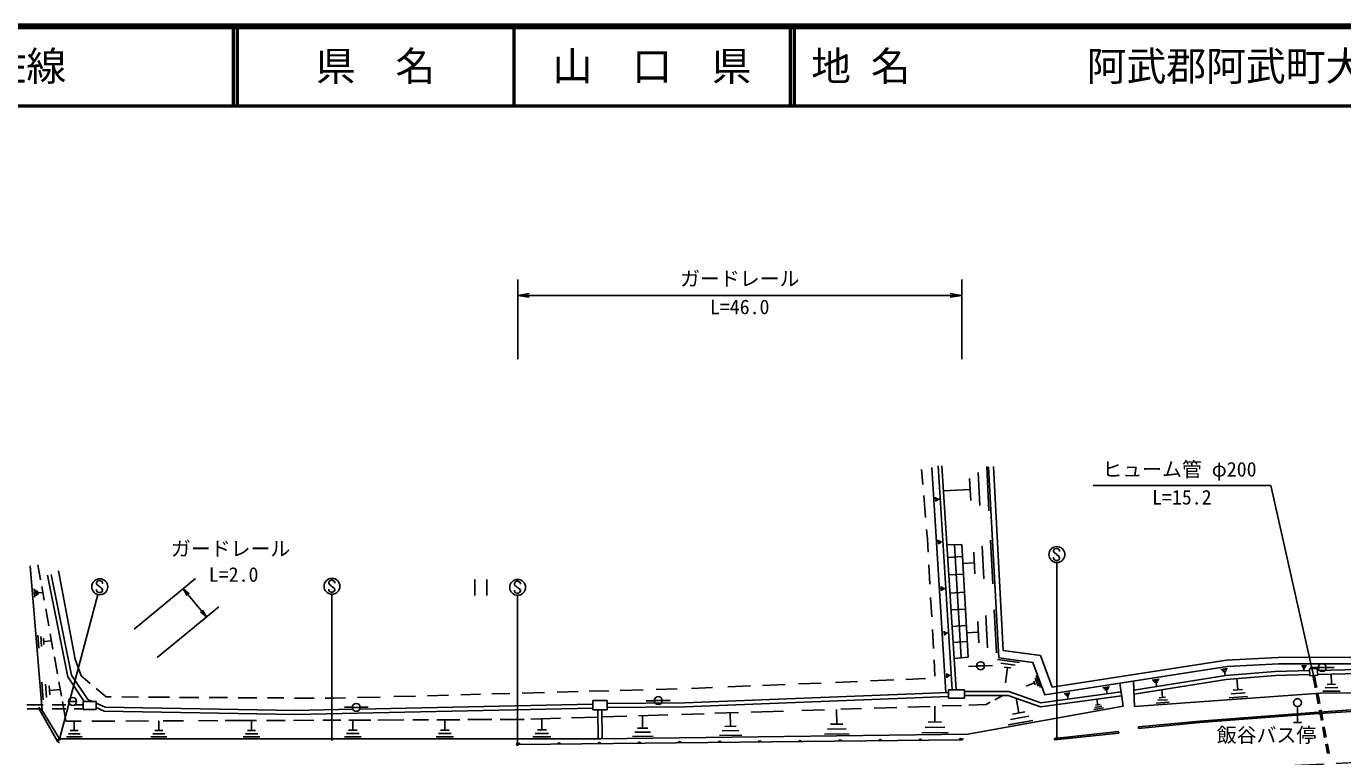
# Model space of a CAD drawing. Units: millimetres, scale not verified. Extents: x 40000 to 680000, y 20000 to 380000.
# Drawn here: x 271735 to 437178, y 288243 to 380000 of the extents above; entities that cross this region are included whole.
import ezdxf
from ezdxf.enums import TextEntityAlignment as Align

# ---------------------------------------------------------------- set-up
doc = ezdxf.new("R2010")
doc.units = ezdxf.units.MM
doc.header["$LTSCALE"] = 1000
doc.linetypes.add('CHAIN', pattern=[18.5, 12, -1.5, 3.5, -1.5])
for name, color, linetype, lineweight in [('M-BGD', 7, 'Continuous', 25), ('M-BMK', 2, 'CHAIN', 13), ('M-STR-HTXT', 7, 'Continuous', 13), ('M-STR-STR3', 7, 'Continuous', 25), ('M-STR-STRC', 7, 'Continuous', 25), ('M-TTL', 2, 'Continuous', 140), ('M-TTL-LINE', 7, 'Continuous', 50)]:
    doc.layers.add(name, color=color, linetype=linetype, lineweight=lineweight)
doc.layers.add('M-TTL-TXT', color=7, linetype='Continuous')
doc.styles.add('ＭＳ ゴシック', font='')
doc.styles.get('ＭＳ ゴシック').set_extended_font_data('MS Gothic')

# ---------------------------------------------------------------- blocks, each defined once
blk = doc.blocks.new('filled_dot')
at = {"color": 0, "linetype": 'Continuous', "lineweight": -2, "const_width": 1.25}
blk.add_lwpolyline([(-0.625, 0, 1), (0.625, 0, 1)], format="xyb", close=True, dxfattribs=at)
blk = doc.blocks.new('open_arrow')
at = {"color": 0, "linetype": 'Continuous', "lineweight": -2}
blk.add_lwpolyline([(7.5, 1.25), (0, 0), (7.5, -1.25)], dxfattribs=at)

msp = doc.modelspace()

# ---------------------------------------------------------------- linework, layer by layer
at = {"layer": 'M-BGD'}
for p, q in [((384408, 322429), (384249, 324322)), ((385528, 324566), (387314, 296309)), ((388095, 296633), (386318, 324762)), ((388596, 296633), (386817, 324793)), ((392436, 324712), (392726, 319142)), ((392681, 324651), (393952, 300643)), ((393281, 324683), (394503, 301578)), ((390276, 323202), (390426, 320422)), ((391356, 323962), (391576, 319782)), ((384755, 318293), (384522, 321074)), ((387016, 321632), (390356, 321812)), ((386046, 320292), (386016, 320842)), ((386156, 320372), (386126, 320782)), ((386256, 320442), (386236, 320722)), ((386576, 320602), (386246, 320582)), ((384981, 315599), (384880, 316803)), ((385074, 313917), (384981, 315599)), ((386386, 314922), (386356, 315472)), ((386496, 315002), (386466, 315412)), ((386596, 315072), (386576, 315352)), ((386916, 315232), (386586, 315212)), ((387446, 314838), (389302, 314885)), ((388396, 314862), (389219, 300654)), ((389302, 314885), (390088, 300733)), ((391866, 314702), (392086, 310592)), ((392926, 315442), (393216, 309962)), ((389384, 313398), (387544, 313281)), ((390806, 313952), (390956, 311222)), ((272237, 312237), (273716, 294023)), ((273512, 310469), (273172, 312358)), ((276956, 298274), (274385, 311048)), ((277426, 298469), (274875, 311146)), ((275798, 311589), (277876, 300495)), ((385294, 309928), (385160, 312356)), ((389507, 311188), (387684, 311073)), ((389433, 312513), (390886, 312592)), ((273976, 307892), (273666, 309616)), ((328101, 308481), (328101, 310481)), ((329601, 310481), (329601, 308481)), ((386756, 309072), (386726, 309622)), ((386866, 309152), (386836, 309562)), ((386966, 309222), (386946, 309502)), ((387286, 309382), (386956, 309362)), ((272806, 308282), (272726, 309312)), ((273006, 308432), (272946, 309202)), ((273196, 308572), (273156, 309092)), ((273796, 308882), (273176, 308832)), ((385522, 305805), (385386, 308252)), ((389634, 308908), (387828, 308794)), ((274558, 304661), (274169, 306820)), ((389751, 306790), (387961, 306677)), ((393386, 306692), (393666, 301302)), ((389867, 304711), (388093, 304598)), ((391306, 305232), (391446, 302542)), ((392346, 305962), (392556, 301922)), ((273326, 301862), (273196, 303492)), ((273636, 302092), (273546, 303322)), ((273946, 302322), (273886, 303142)), ((274896, 302812), (273916, 302732)), ((275085, 301734), (274732, 303694)), ((385741, 301824), (385609, 304210)), ((387116, 303472), (387076, 304022)), ((387226, 303552), (387196, 303962)), ((387326, 303622), (387306, 303902)), ((387646, 303782), (387316, 303762)), ((389917, 303811), (391376, 303892)), ((389978, 302703), (388220, 302592)), ((394503, 301578), (399207, 300954)), ((275644, 298633), (275259, 300772)), ((277876, 300495), (278637, 298387)), ((385932, 298358), (385820, 300390)), ((390088, 300733), (388347, 300575)), ((391166, 299632), (390166, 299582)), ((391169, 299660), (392169, 299660)), ((392166, 299672), (393166, 299692)), ((393776, 300462), (396546, 300092)), ((393952, 300643), (398254, 300072)), ((394206, 299982), (396006, 299742)), ((394636, 299502), (395466, 299392)), ((394796, 297512), (395056, 299452)), ((398254, 300072), (399757, 296024)), ((399207, 300954), (400683, 296977)), ((399757, 296024), (422644, 299569)), ((400683, 296977), (422561, 300366)), ((422561, 300366), (429072, 300703)), ((422644, 299569), (429093, 299903)), ((429072, 300703), (449153, 300743)), ((429093, 299903), (449146, 299943)), ((431996, 299662), (432616, 299662)), ((432076, 299542), (432536, 299542)), ((279017, 295182), (276956, 298274)), ((279451, 295432), (277426, 298469)), ((278637, 298387), (279752, 297449)), ((377850, 297756), (380780, 297879)), ((382286, 297942), (384727, 298044)), ((387446, 298162), (387416, 298712)), ((387556, 298242), (387526, 298652)), ((387656, 298312), (387636, 298592)), ((387976, 298472), (387646, 298452)), ((398516, 298102), (398886, 297102)), ((398646, 298452), (399216, 296912)), ((410945, 296615), (422493, 298441)), ((410963, 296111), (422553, 297944)), ((413226, 297862), (414096, 297992)), ((413366, 297702), (414016, 297802)), ((421876, 299202), (422706, 299332)), ((422006, 299052), (422626, 299152)), ((422126, 298902), (422546, 298962)), ((422416, 298432), (422336, 298932)), ((422493, 298441), (428693, 298958)), ((422553, 297944), (428719, 298458)), ((423896, 298052), (423996, 296652)), ((428693, 298958), (433008, 299060)), ((428719, 298458), (433043, 298560)), ((432156, 299412), (432456, 299412)), ((432306, 299042), (432306, 299412)), ((433992, 299328), (432994, 299259)), ((432994, 299259), (433054, 298399)), ((433054, 298399), (434052, 298469)), ((434106, 299442), (433106, 299442)), ((433443, 298426), (433669, 297220)), ((433644, 298440), (433867, 297246)), ((434052, 298469), (433992, 299328)), ((434009, 299083), (445676, 299358)), ((434044, 298584), (445676, 298858)), ((434105, 299439), (435105, 299439)), ((435106, 299442), (436106, 299442)), ((435746, 298622), (435766, 297332)), ((273856, 295372), (273676, 297602)), ((274286, 295692), (274146, 297362)), ((274706, 296002), (274616, 297122)), ((275996, 296672), (274666, 296562)), ((276150, 295824), (275824, 297632)), ((280532, 296794), (281769, 295753)), ((330242, 296119), (332509, 296181)), ((334054, 296223), (336866, 296299)), ((338465, 296343), (341077, 296414)), ((342487, 296453), (344929, 296519)), ((346388, 296559), (349248, 296637)), ((350880, 296681), (353542, 296753)), ((354495, 295014), (387653, 296322)), ((355331, 296815), (357979, 296926)), ((359917, 297007), (362764, 297126)), ((364250, 297188), (367109, 297308)), ((368779, 297377), (371619, 297496)), ((373451, 297573), (376213, 297688)), ((387653, 295572), (387653, 296633)), ((387653, 296633), (389653, 296633)), ((389653, 296633), (389653, 295572)), ((389653, 296432), (395202, 296432)), ((395202, 296432), (399257, 295026)), ((397386, 297112), (398466, 297512)), ((398376, 297742), (398546, 297282)), ((399257, 295026), (409325, 296383)), ((402186, 296142), (402906, 296262)), ((407046, 296902), (407856, 297022)), ((407176, 296752), (407786, 296852)), ((407296, 296602), (407706, 296672)), ((407576, 296152), (407506, 296642)), ((409584, 294572), (409168, 297482)), ((410903, 297750), (411022, 294534)), ((411022, 294534), (434392, 296203)), ((413496, 297542), (413936, 297612)), ((413796, 297062), (413716, 297582)), ((414446, 296662), (414516, 295682)), ((424906, 296252), (423156, 296122)), ((424576, 296692), (423416, 296612)), ((433669, 297220), (433728, 296901)), ((433867, 297246), (433923, 296945)), ((434063, 296196), (434132, 295826)), ((434392, 296203), (443358, 296298)), ((436846, 296482), (434696, 296452)), ((436576, 296912), (434966, 296892)), ((436296, 297332), (435226, 297322)), ((271810, 294740), (273839, 294740)), ((274964, 294740), (276693, 294740)), ((276714, 292690), (276268, 295170)), ((277053, 295191), (278053, 295191)), ((277765, 294740), (278889, 294740)), ((278889, 295182), (280497, 295182)), ((278889, 294182), (278889, 295182)), ((280013, 295182), (279451, 295432)), ((280497, 295182), (280497, 294182)), ((281639, 294459), (280497, 294967)), ((281769, 295753), (282381, 295749)), ((283733, 295741), (285844, 295728)), ((287088, 295720), (289713, 295704)), ((290969, 295696), (293427, 295681)), ((294711, 295673), (297035, 295659)), ((298379, 295651), (300689, 295637)), ((302035, 295628), (304087, 295616)), ((305451, 295607), (307916, 295592)), ((309281, 295584), (310338, 295577)), ((310338, 295577), (311836, 295618)), ((313350, 295659), (316207, 295737)), ((342933, 294838), (313660, 294225)), ((317910, 295783), (320661, 295858)), ((322175, 295900), (324814, 295971)), ((326340, 296013), (328825, 296081)), ((342933, 295299), (342933, 294145)), ((344733, 295299), (342933, 295299)), ((344733, 294145), (344733, 295299)), ((344733, 294928), (354495, 295014)), ((344733, 294428), (354507, 294514)), ((350656, 295272), (349656, 295242)), ((350660, 295289), (351660, 295289)), ((351656, 295302), (352656, 295312)), ((354507, 294514), (387653, 295822)), ((385342, 294563), (382526, 294472)), ((385906, 294582), (385936, 292592)), ((389259, 294690), (386830, 294611)), ((389653, 295572), (387653, 295572)), ((389653, 295932), (395118, 295932)), ((390060, 291065), (409584, 294572)), ((392384, 294791), (390195, 294720)), ((392888, 295070), (392384, 294791)), ((394449, 295932), (393476, 295394)), ((395118, 295932), (399206, 294515)), ((396126, 295582), (396456, 293742)), ((399206, 294515), (409396, 295888)), ((402296, 296012), (402836, 296102)), ((402406, 295882), (402766, 295942)), ((402656, 295482), (402586, 295912)), ((406916, 294592), (406016, 294432)), ((406716, 294802), (406116, 294702)), ((406286, 295472), (406416, 294752)), ((415376, 295092), (413746, 294982)), ((415156, 295402), (413926, 295322)), ((414926, 295712), (414106, 295652)), ((425236, 295802), (422896, 295632)), ((431500, 294528), (431500, 292528)), ((433882, 296077), (433930, 295820)), ((433930, 295820), (434108, 294867)), ((434132, 295826), (434299, 294936)), ((271832, 294240), (273795, 294240)), ((275610, 290237), (273416, 294066)), ((273716, 294023), (275914, 290473)), ((274986, 294240), (276693, 294240)), ((277765, 294240), (278889, 294240)), ((280497, 294182), (278889, 294182)), ((281528, 293961), (280497, 294420)), ((305536, 293554), (281528, 293961)), ((305535, 294054), (281639, 294459)), ((312767, 294206), (305535, 294054)), ((342933, 294338), (305536, 293554)), ((312706, 294442), (311706, 294452)), ((315022, 292843), (312284, 292832)), ((312709, 294440), (313709, 294440)), ((313706, 294442), (314706, 294452)), ((319193, 292860), (315909, 292847)), ((322270, 292872), (320314, 292864)), ((326234, 292888), (323339, 292876)), ((324336, 292882), (324336, 291582)), ((330223, 292904), (327226, 292892)), ((334004, 292919), (331292, 292908)), ((334291, 292920), (334031, 292919)), ((338853, 293060), (335152, 292940)), ((336526, 292982), (336536, 291622)), ((343572, 293212), (340234, 293104)), ((342933, 294145), (344733, 294145)), ((343559, 294145), (343611, 290469)), ((344059, 294145), (344111, 290475)), ((347192, 293329), (344072, 293228)), ((352356, 293496), (348681, 293377)), ((349176, 293392), (349196, 291832)), ((356945, 293645), (354082, 293552)), ((361251, 293784), (358278, 293688)), ((360206, 293752), (360236, 292062)), ((366894, 293967), (362815, 293835)), ((372046, 294133), (369206, 294041)), ((373566, 294182), (373586, 292332)), ((376717, 294284), (374105, 294200)), ((381144, 294427), (378278, 294335)), ((397726, 293332), (395416, 292922)), ((397226, 293872), (395686, 293602)), ((407106, 294382), (405906, 294162)), ((419216, 292717), (426929, 293300)), ((419233, 292518), (426944, 293101)), ((426929, 293300), (433613, 293805)), ((426944, 293101), (433628, 293606)), ((433613, 293805), (438276, 294135)), ((433628, 293606), (438282, 293935)), ((434251, 294104), (434268, 294013)), ((434268, 294013), (434499, 292774)), ((434454, 294107), (434464, 294050)), ((434464, 294050), (434695, 292818)), ((278623, 292697), (276714, 292690)), ((278236, 291512), (277256, 291512)), ((277746, 292692), (277746, 291512)), ((282846, 292714), (279953, 292703)), ((287070, 292731), (284254, 292720)), ((288886, 291522), (287886, 291522)), ((288386, 292732), (288386, 291522)), ((291503, 292749), (288922, 292739)), ((295805, 292766), (293355, 292756)), ((300655, 292786), (296744, 292770)), ((300556, 291542), (299526, 291542)), ((300036, 292782), (300046, 291542)), ((304279, 292800), (301907, 292791)), ((307852, 292814), (305297, 292804)), ((311267, 292828), (308999, 292819)), ((313296, 291562), (312236, 291562)), ((312766, 292832), (312766, 291562)), ((324876, 291582), (323796, 291582)), ((337096, 291622), (335966, 291622)), ((350176, 291322), (348226, 291302)), ((349846, 291842), (348546, 291822)), ((361296, 291512), (359186, 291482)), ((360936, 292072), (359526, 292052)), ((374756, 291732), (372446, 291702)), ((374356, 292342), (372816, 292322)), ((387606, 291282), (384286, 291242)), ((387186, 291942), (384696, 291912)), ((386766, 292602), (385096, 292582)), ((398216, 292782), (395136, 292232)), ((400945, 290538), (409013, 291384)), ((409034, 291186), (400966, 290339)), ((409013, 291384), (409034, 291186)), ((411503, 291979), (419216, 292717)), ((411503, 291979), (411522, 291780)), ((411522, 291780), (419233, 292518)), ((431000, 292528), (432000, 292528)), ((434652, 291955), (434665, 291889)), ((434665, 291889), (434904, 290609)), ((434852, 291976), (434858, 291943)), ((434858, 291943), (435095, 290676)), ((275914, 290473), (343953, 290473)), ((278736, 290722), (276766, 290722)), ((278486, 291122), (277016, 291122)), ((289396, 290722), (287386, 290722)), ((289146, 291122), (287636, 291122)), ((301066, 290722), (299006, 290722)), ((300816, 291132), (299266, 291132)), ((313826, 290722), (311716, 290722)), ((313566, 291142), (311976, 291142)), ((325416, 290722), (323256, 290722)), ((325146, 291152), (323526, 291152)), ((389163, 290358), (333641, 289768)), ((389163, 290358), (333641, 289768)), ((337656, 290722), (335396, 290722)), ((337376, 291172), (335686, 291172)), ((343953, 290473), (390060, 291065)), ((350506, 290802), (347906, 290772)), ((361656, 290952), (358836, 290912)), ((375146, 291122), (372066, 291082)), ((400966, 290339), (400945, 290538)), ((435051, 289819), (435095, 289585)), ((435095, 289585), (435273, 288634)), ((435248, 289856), (435299, 289582)), ((435299, 289582), (435473, 288651))]:
    msp.add_line(p, q, dxfattribs=at)
for centre in [(391669, 299660), (434605, 299439), (277553, 295191), (313209, 294440), (351160, 295289), (431500, 295028)]:
    msp.add_circle(centre, 500, dxfattribs=at)
for centre, radius, start, end in [((273416, 294066), 150, 299.81416, 119.81416), ((273850, 294315), 500, 164.81416, 209.81416), ((275610, 290237), 150, 299.81416, 119.81416), ((276044, 290486), 500, 209.81416, 254.81416), ((333636, 290268), 500, 225.60886, 270.60886), ((333641, 289768), 150, 0.60886, 180.60886), ((338689, 289821), 150, 0.60886, 180.60886), ((343736, 289875), 150, 0.60886, 180.60886), ((348784, 289929), 150, 0.60886, 180.60886), ((353831, 289982), 150, 0.60886, 180.60886), ((358878, 290036), 150, 0.60886, 180.60886), ((363926, 290089), 150, 0.60886, 180.60886), ((368973, 290143), 150, 0.60886, 180.60886), ((374021, 290197), 150, 0.60886, 180.60886), ((379068, 290250), 150, 0.60886, 180.60886), ((384116, 290304), 150, 0.60886, 180.60886), ((389163, 290358), 150, 0.60886, 180.60886), ((389158, 290858), 500, 270.60886, 315.60886)]:
    msp.add_arc(centre, radius, start, end, dxfattribs=at)
at = {"layer": 'M-BMK'}
msp.add_open_spline([(404393, 286172), (412335, 286436), (420278, 286699), (428217, 287031), (431641, 287173), (435065, 287329), (438486, 287517), (446041, 287933), (453586, 288508), (461131, 289084)], degree=3, knots=[0, 0, 0, 0, 1, 1, 1, 2, 2, 2, 3, 3, 3, 3], dxfattribs=at)
at = {"layer": 'M-STR-STR3'}
for p, q in [((333492, 338203), (333492, 348203)), ((389312, 338203), (389312, 348203)), ((333492, 346203), (389312, 346203)), ((405803, 322310), (428140, 322310)), ((433493, 298430), (428140, 322310)), ((285276, 304265), (293003, 310613)), ((291458, 309344), (294369, 305800)), ((288188, 300721), (295915, 307069))]:
    msp.add_line(p, q, dxfattribs=at)
at = {"layer": 'M-STR-STRC'}
for p, q in [((401168, 314399), (400975, 314334)), ((401289, 314397), (401168, 314399)), ((401539, 314278), (401289, 314397)), ((400975, 314334), (400852, 314149)), ((400852, 314149), (400854, 314017)), ((400854, 313170), (400852, 313291)), ((400854, 314017), (400917, 313888)), ((400894, 313067), (400854, 313170)), ((400978, 312956), (400894, 313067)), ((400917, 313888), (401173, 313707)), ((401165, 312896), (400978, 312956)), ((401299, 312896), (401165, 312896)), ((401173, 313707), (401302, 313575)), ((401399, 312925), (401299, 312896)), ((401302, 313575), (401481, 313459)), ((401541, 313017), (401399, 312925)), ((401481, 313459), (401607, 313259)), ((401602, 314147), (401539, 314278)), ((401602, 313148), (401541, 313017)), ((401602, 314017), (401602, 314147)), ((401607, 313259), (401602, 313148)), ((401252, 290570), (401252, 312637)), ((280682, 310289), (280558, 310105)), ((280558, 310105), (280561, 309973)), ((280561, 309973), (280624, 309844)), ((280624, 309844), (280880, 309663)), ((280874, 310355), (280682, 310289)), ((280995, 310352), (280874, 310355)), ((280880, 309663), (281009, 309531)), ((281246, 310234), (280995, 310352)), ((281009, 309531), (281188, 309415)), ((281188, 309415), (281314, 309215)), ((281309, 310102), (281246, 310234)), ((281309, 309973), (281309, 310102)), ((309867, 310345), (309744, 310161)), ((309744, 310161), (309746, 310029)), ((309746, 310029), (309809, 309900)), ((309809, 309900), (310065, 309719)), ((310060, 310411), (309867, 310345)), ((310181, 310409), (310060, 310411)), ((310065, 309719), (310194, 309587)), ((310431, 310290), (310181, 310409)), ((310194, 309587), (310373, 309471)), ((310373, 309471), (310499, 309271)), ((310494, 310158), (310431, 310290)), ((310494, 310029), (310494, 310158)), ((333200, 310213), (333077, 310028)), ((333077, 310028), (333079, 309897)), ((333079, 309897), (333142, 309768)), ((333142, 309768), (333398, 309586)), ((333393, 310278), (333200, 310213)), ((333514, 310276), (333393, 310278)), ((333398, 309586), (333527, 309454)), ((333764, 310157), (333514, 310276)), ((333527, 309454), (333706, 309338)), ((333827, 310026), (333764, 310157)), ((333827, 309897), (333827, 310026)), ((275914, 290461), (280710, 308625)), ((280561, 309125), (280558, 309246)), ((280600, 309023), (280561, 309125)), ((280685, 308912), (280600, 309023)), ((280872, 308851), (280685, 308912)), ((281006, 308851), (280872, 308851)), ((281106, 308880), (281006, 308851)), ((281248, 308973), (281106, 308880)), ((281309, 309104), (281248, 308973)), ((281314, 309215), (281309, 309104)), ((309746, 309181), (309744, 309303)), ((309786, 309079), (309746, 309181)), ((309870, 308968), (309786, 309079)), ((310057, 308908), (309870, 308968)), ((310191, 308908), (310057, 308908)), ((310151, 290461), (310151, 308648)), ((310291, 308937), (310191, 308908)), ((310434, 309029), (310291, 308937)), ((310494, 309160), (310434, 309029)), ((310499, 309271), (310494, 309160)), ((333079, 309049), (333077, 309170)), ((333119, 308946), (333079, 309049)), ((333203, 308835), (333119, 308946)), ((333390, 308775), (333203, 308835)), ((333524, 308775), (333390, 308775)), ((333484, 289779), (333484, 308516)), ((333624, 308804), (333524, 308775)), ((333766, 308896), (333624, 308804)), ((333706, 309338), (333832, 309138)), ((333827, 309028), (333766, 308896)), ((333832, 309138), (333827, 309028))]:
    msp.add_line(p, q, dxfattribs=at)
for centre in [(401259, 313637), (280966, 309592), (310151, 309648), (333484, 309516)]:
    msp.add_circle(centre, 1000, dxfattribs=at)
at = {"layer": 'M-TTL'}
msp.add_line((680000, 380000), (40000, 380000), dxfattribs=at)
at = {"layer": 'M-TTL-LINE'}
for p, q in [((297750, 380000), (297750, 370000)), ((298250, 380000), (298250, 370000)), ((333000, 380000), (333000, 370000)), ((367750, 380000), (367750, 370000)), ((368250, 380000), (368250, 370000)), ((40000, 370000), (680000, 370000))]:
    msp.add_line(p, q, dxfattribs=at)

# ---------------------------------------------------------------- block references
at = {"layer": 'M-STR-STR3', "xscale": 193, "yscale": 193}
msp.add_blockref('open_arrow', (333492, 346203), dxfattribs=at)
at = {"layer": 'M-STR-STR3'}
for p, xscale, yscale, rotation in [((389312, 346203), 193, 193, 180), ((291458, 309344), 129, 129, 309.4), ((294369, 305800), 129, 129, 129.4)]:
    msp.add_blockref('open_arrow', p, dxfattribs=dict(at, xscale=xscale, yscale=yscale, rotation=rotation))
at = {"layer": 'M-STR-STRC', "xscale": 160, "yscale": 160}
for p, rotation in [((275914, 290461), 75.2), ((310151, 290461), 90), ((333484, 289779), 90), ((401252, 290570), 90)]:
    msp.add_blockref('filled_dot', p, dxfattribs=dict(at, rotation=rotation))

# ---------------------------------------------------------------- texts
at = {"layer": 'M-STR-HTXT', "style": 'ＭＳ ゴシック'}
msp.add_text('飯谷バス停', height=1833, dxfattribs=at).set_placement((421351, 289489), align=Align.BOTTOM_LEFT)
at = {"layer": 'M-STR-STR3', "style": 'ＭＳ ゴシック'}
for s, p in [('ガードレール', (353902, 346833)), ('L=46.0', (357652, 343286)), ('ヒューム管 φ200', (406971, 322884)), ('L=15.2', (413221, 319372)), ('ガードレール', (289907, 312910)), ('L=2.0', (294673, 309664))]:
    msp.add_text(s, height=1833, dxfattribs=at).set_placement(p, align=Align.BOTTOM_LEFT)
at = {"layer": 'M-TTL-TXT', "style": 'ＭＳ ゴシック'}
for s, p in [('主要地方道山口福栄須佐線', (216734, 375000)), ('地 名', (370380, 375000)), ('阿武郡阿武町大字宇生賀', (405024, 375000))]:
    msp.add_text(s, height=3666, dxfattribs=at).set_placement(p, align=Align.MIDDLE_LEFT)
for s, p in [('県\u3000名', (315625, 375000)), ('山\u3000口\u3000県', (350375, 375000))]:
    msp.add_text(s, height=3666, dxfattribs=at).set_placement(p, align=Align.MIDDLE_CENTER)

doc.saveas('drawing.dxf')
